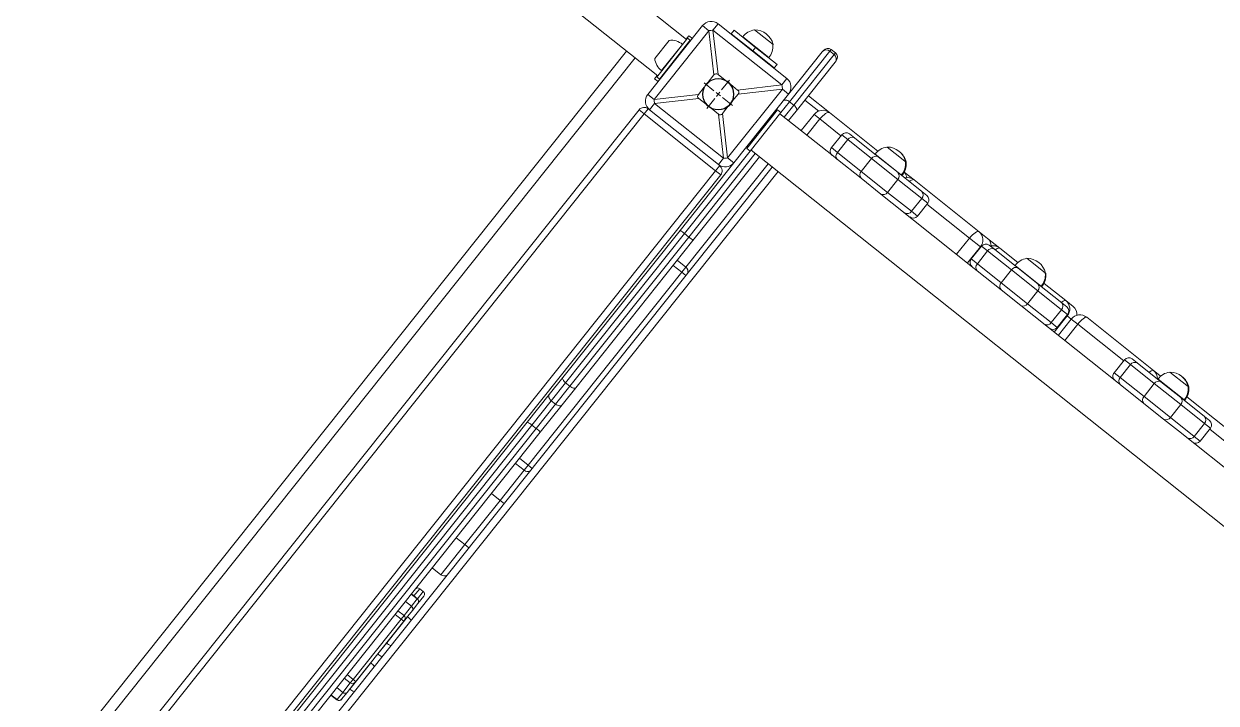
# Model space of a CAD drawing. Header units: millimetres. Extents: x -229914 to 856942, y -268655 to 87212.
# Drawn here: x -140151 to -139067, y 20802 to 21420 of the extents above; entities that cross this region are included whole.
import ezdxf

# ---------------------------------------------------------------- set-up
doc = ezdxf.new("R2010")
doc.units = ezdxf.units.MM

# ---------------------------------------------------------------- blocks, each defined once
blk = doc.blocks.new('SW_CENTERMARKSYMBOL_164')
at = {"color": 0, "linetype": 'Continuous', "lineweight": 0}
for p, q in [((0, 5), (0, 16.5)), ((-5, 0), (-16.5, 0)), ((0, 0), (-2.5, 0)), ((0, 0), (0, 2.5)), ((0, 0), (0, -2.5)), ((0, 0), (2.5, 0)), ((5, 0), (16.5, 0)), ((0, -5), (0, -16.5))]:
    blk.add_line(p, q, dxfattribs=at)
blk = doc.blocks.new('Т912NEW')
at = {"color": 7, "linetype": 'Continuous', "lineweight": 15}
for p, q in [((-89.3, -965.8), (-89.3, -964)), ((-79.3, -959), (-84.3, -959)), ((-84.3, -960.9), (-84.3, -1019.7)), ((-79.3, -960.9), (-84.3, -960.9)), ((-79.3, -1019.7), (-79.3, -960.9)), ((-74.3, -964), (-74.3, -965.8)), ((-89.3, -1014.8), (-89.3, -965.8)), ((-74.3, -965.8), (-74.3, -1022.6)), ((-150, -988.3), (-150, -988.6)), ((-128.5, -988.3), (-150, -988.3)), ((-128.5, -988.6), (-128.5, -988.3)), ((10.8, -996.7), (10.8, -996.9)), ((29.6, -996.7), (10.8, -996.7)), ((32.3, -996.7), (29.6, -996.7)), ((32.3, -996.9), (32.3, -996.7)), ((32.9, -996.7), (32.3, -996.7)), ((32.9, -996.9), (32.9, -996.7)), ((173.4, -996.7), (173.4, -996.9)), ((192.7, -996.7), (173.4, -996.7)), ((194.9, -996.7), (192.7, -996.7)), ((194.9, -996.9), (194.9, -996.7)), ((195.2, -996.7), (194.9, -996.7)), ((339.5, -996.7), (339.5, -996.9)), ((359.3, -996.7), (339.5, -996.7)), ((361, -996.7), (359.3, -996.7)), ((361, -996.9), (361, -996.7)), ((361.5, -996.7), (361, -996.7)), ((361.5, -996.9), (361.5, -996.7)), ((-179.3, -1004.8), (-179.3, -1012.2)), ((-179.3, -1004.8), (-99.3, -1004.8)), ((-164.3, -1004.3), (-164.3, -1000.3)), ((-164.3, -1000.3), (-139.3, -1000.3)), ((-139.3, -1004.3), (-164.3, -1004.3)), ((-164.3, -1004.3), (-164.3, -1004.8)), ((-154.4, -1000.1), (-154.4, -1000.3)), ((-124.1, -1000.1), (-154.4, -1000.1)), ((-139.3, -1004.3), (-139.3, -1000.3)), ((-139.3, -1000.3), (-114.3, -1000.3)), ((-114.3, -1004.3), (-139.3, -1004.3)), ((-124.1, -1000.3), (-124.1, -1000.1)), ((-114.3, -1000.3), (-114.3, -1004.3)), ((-114.3, -1004.3), (-114.3, -1004.8)), ((-99.3, -1012.2), (-99.3, -1004.8)), ((-74.3, -1004.8), (-49.6, -1004.8)), ((-49.6, -1004.8), (6.6, -1004.8)), ((37.1, -1004.8), (48.6, -1004.8)), ((48.6, -1004.8), (124.3, -1004.8)), ((124.3, -1004.8), (134, -1004.8)), ((134, -1004.8), (148.2, -1004.8)), ((148.2, -1004.8), (169.2, -1004.8)), ((199.7, -1004.8), (225, -1004.8)), ((225, -1004.8), (233.4, -1004.8)), ((249.3, -1004.8), (326.9, -1004.8)), ((326.9, -1004.8), (334.1, -1004.8)), ((334.1, -1004.8), (335.3, -1004.9)), ((365.7, -1004.8), (429.9, -1004.8)), ((-181.9, -1014.8), (-189.3, -1014.8)), ((-189.3, -1094.8), (-189.3, -1014.8)), ((-153.3, -1043.5), (-181.9, -1014.8)), ((-181.9, -1014.8), (-181.9, -1094.8)), ((-179.3, -1012.2), (-150.6, -1040.8)), ((-99.3, -1012.2), (-179.3, -1012.2)), ((-127.9, -1040.8), (-99.3, -1012.2)), ((-96.6, -1014.8), (-125.3, -1043.5)), ((-96.6, -1094.8), (-96.6, -1014.8)), ((-89.3, -1014.8), (-96.6, -1014.8)), ((-89.3, -1014.8), (-89.3, -1094.8)), ((-59.6, -1014.8), (-59.6, -1033.7)), ((-21.5, -1013.7), (-28.5, -1013.7)), ((-28.5, -1013.7), (-28.5, -1028.7)), ((-23.5, -1008.7), (-17.6, -1008.7)), ((6.2, -1013.7), (-21.5, -1013.7)), ((-21.5, -1013.7), (-21.5, -1028.7)), ((-17.6, -1008.7), (10, -1008.7)), ((36.8, -1013.7), (6.2, -1013.7)), ((6.2, -1013.7), (6.2, -1028.7)), ((6.3, -1008.5), (6.3, -1008.7)), ((33, -1008.5), (6.3, -1008.5)), ((10, -1008.7), (33, -1008.7)), ((36.7, -1008.5), (33, -1008.5)), ((33, -1008.7), (60.7, -1008.7)), ((36.7, -1008.7), (36.7, -1008.5)), ((37.4, -1008.5), (36.7, -1008.5)), ((36.8, -1013.7), (36.8, -1028.7)), ((64.5, -1013.7), (36.8, -1013.7)), ((37.3, -1008.7), (37.3, -1008.5)), ((60.7, -1008.7), (66.5, -1008.7)), ((64.5, -1013.7), (64.5, -1028.7)), ((71.5, -1013.7), (64.5, -1013.7)), ((71.5, -1013.7), (71.5, -1028.7)), ((121, -1014.8), (133.7, -1014.8)), ((141.2, -1013.7), (134.1, -1013.7)), ((134.1, -1013.7), (134.1, -1028.7)), ((139.1, -1008.7), (145, -1008.7)), ((168.8, -1013.7), (141.2, -1013.7)), ((141.2, -1013.7), (141.2, -1028.7)), ((145, -1008.7), (172.7, -1008.7)), ((168.8, -1013.7), (168.8, -1028.7)), ((199.5, -1013.7), (168.8, -1013.7)), ((169, -1008.5), (169, -1008.7)), ((196.3, -1008.5), (169, -1008.5)), ((172.7, -1008.7), (195.6, -1008.7)), ((195.6, -1008.7), (223.3, -1008.7)), ((199.3, -1008.5), (196.3, -1008.5)), ((199.3, -1008.7), (199.3, -1008.5)), ((199.9, -1008.5), (199.3, -1008.5)), ((199.5, -1013.7), (199.5, -1028.7)), ((227.1, -1013.7), (199.5, -1013.7)), ((199.9, -1008.7), (199.9, -1008.5)), ((223.3, -1008.7), (229.1, -1008.7)), ((227.1, -1013.7), (227.1, -1028.7)), ((234.1, -1013.7), (227.1, -1013.7)), ((234.1, -1013.7), (234.1, -1028.7)), ((239.3, -1014.8), (239.3, -1033.7)), ((307.3, -1013.7), (300.2, -1013.7)), ((300.2, -1013.7), (300.2, -1028.7)), ((305.2, -1008.7), (311.1, -1008.7)), ((334.9, -1013.7), (307.3, -1013.7)), ((307.3, -1013.7), (307.3, -1028.7)), ((311.1, -1008.7), (338.7, -1008.7)), ((334.9, -1013.7), (334.9, -1028.7)), ((365.6, -1013.7), (334.9, -1013.7)), ((335.1, -1008.5), (335.1, -1008.7)), ((363, -1008.5), (335.1, -1008.5)), ((338.7, -1008.7), (361.7, -1008.7)), ((361.7, -1008.7), (389.4, -1008.7)), ((365.4, -1008.5), (363, -1008.5)), ((365.4, -1008.7), (365.4, -1008.5)), ((366, -1008.5), (365.4, -1008.5)), ((365.6, -1013.7), (365.6, -1028.7)), ((393.2, -1013.7), (365.6, -1013.7)), ((366, -1008.7), (366, -1008.5)), ((389.4, -1008.7), (395.2, -1008.7)), ((393.2, -1013.7), (393.2, -1028.7)), ((400.2, -1013.7), (393.2, -1013.7)), ((400.2, -1013.7), (400.2, -1028.7)), ((-189.3, -1029.8), (-193.3, -1029.8)), ((-193.3, -1029.8), (-193.3, -1033.7)), ((-79.3, -1019.7), (-84.3, -1019.7)), ((-74.3, -1022.6), (-74.3, -1033.7)), ((-28.5, -1028.7), (-21.5, -1028.7)), ((-21.5, -1028.7), (6.2, -1028.7)), ((6.2, -1028.7), (36.8, -1028.7)), ((36.8, -1028.7), (64.5, -1028.7)), ((64.5, -1028.7), (71.5, -1028.7)), ((134.1, -1028.7), (141.2, -1028.7)), ((141.2, -1028.7), (168.8, -1028.7)), ((168.8, -1028.7), (199.5, -1028.7)), ((199.5, -1028.7), (227.1, -1028.7)), ((227.1, -1028.7), (234.1, -1028.7)), ((300.2, -1028.7), (307.3, -1028.7)), ((307.3, -1028.7), (334.9, -1028.7)), ((334.9, -1028.7), (365.6, -1028.7)), ((365.6, -1028.7), (393.2, -1028.7)), ((393.2, -1028.7), (400.2, -1028.7)), ((-192.8, -1033.7), (-1357.9, -1033.7)), ((-193, -1039.6), (-193, -1070)), ((-192.8, -1039.7), (-193, -1039.7)), ((-189.8, -1032.3), (-192.8, -1032.3)), ((-192.8, -1032.3), (-192.8, -1033.7)), ((-192.8, -1033.7), (-192.8, -1039.7)), ((-192.8, -1039.7), (-192.8, -1070)), ((-189.8, -1032.3), (-189.8, -1077.3)), ((-150.6, -1040.8), (-142.2, -1040.8)), ((-136.3, -1040.8), (-127.9, -1040.8)), ((-88.3, -1032.3), (-84.3, -1032.3)), ((-88.3, -1032.3), (-88.3, -1077.3)), ((-84.3, -1032.3), (-84.3, -1077.3)), ((-22.2, -1033.7), (-84.3, -1033.7)), ((-17.6, -1033.7), (-22.2, -1033.7)), ((10, -1033.7), (-17.6, -1033.7)), ((33, -1033.7), (10, -1033.7)), ((46.2, -1033.7), (33, -1033.7)), ((141.5, -1033.7), (46.2, -1033.7)), ((138.2, -1033.6), (138.2, -1033.7)), ((145, -1033.7), (141.5, -1033.7)), ((172.7, -1033.7), (145, -1033.7)), ((195.6, -1033.7), (172.7, -1033.7)), ((210.8, -1033.7), (195.6, -1033.7)), ((309.2, -1033.7), (210.8, -1033.7)), ((311.1, -1033.7), (309.2, -1033.7)), ((338.7, -1033.7), (311.1, -1033.7)), ((361.7, -1033.7), (338.7, -1033.7)), ((378.9, -1033.7), (361.7, -1033.7)), ((479.8, -1033.7), (378.9, -1033.7)), ((-204.8, -1044.3), (-204.8, -1065.3)), ((-153.3, -1043.5), (-153.3, -1051.9)), ((-125.3, -1043.5), (-125.3, -1051.9)), ((-153.3, -1057.7), (-153.3, -1066.2)), ((-125.3, -1057.7), (-125.3, -1066.2)), ((-193, -1070), (-192.8, -1070)), ((-192.8, -1070), (-192.8, -1076)), ((-181.9, -1094.8), (-153.3, -1066.2)), ((-150.6, -1068.8), (-179.3, -1097.5)), ((-142.2, -1068.8), (-150.6, -1068.8)), ((-127.9, -1068.8), (-136.3, -1068.8)), ((-99.3, -1097.5), (-127.9, -1068.8)), ((-125.3, -1066.2), (-96.6, -1094.8)), ((-2084.8, -1076), (-192.8, -1076)), ((-218.9, -1076), (-218.9, -1933.7)), ((-193.3, -1076), (-193.3, -1079.8)), ((-189.3, -1079.8), (-193.3, -1079.8)), ((-192.8, -1076), (-192.8, -1077.3)), ((-189.8, -1077.3), (-192.8, -1077.3)), ((-88.3, -1077.3), (-84.3, -1077.3)), ((-84.3, -1076), (1805.8, -1076)), ((-74.3, -1076), (-74.3, -1173.3)), ((-59.6, -1076), (-59.6, -1933.7)), ((-189.3, -1094.8), (-181.9, -1094.8)), ((-96.6, -1094.8), (-89.3, -1094.8)), ((-89.3, -1173.3), (-89.3, -1094.8)), ((-180.8, -1104.8), (-181.8, -1104.8)), ((-181.8, -1104.8), (-181.8, -1104.9)), ((-180.8, -1104.8), (-179.3, -1104.8)), ((-180.8, -1104.8), (-180.8, -1110.8)), ((-179.3, -1097.5), (-99.3, -1097.5)), ((-179.3, -1097.5), (-179.3, -1104.8)), ((-99.3, -1104.8), (-179.3, -1104.8)), ((-99.3, -1104.8), (-99.3, -1097.5)), ((-99.3, -1104.8), (-97.8, -1104.8)), ((-97.8, -1104.8), (-97.8, -1110.8)), ((-186.8, -1898.8), (-186.8, -1110.8)), ((-186.8, -1110.8), (-180.8, -1110.8)), ((-180.8, -1110.8), (-180.8, -1898.8)), ((-97.8, -1110.8), (-180.8, -1110.8)), ((-97.8, -1898.8), (-97.8, -1110.8)), ((-97.8, -1110.8), (-91.8, -1110.8)), ((-91.8, -1110.8), (-91.8, -1898.8)), ((-89.3, -1344.4), (-89.3, -1173.3)), ((-84.3, -1173.1), (-84.3, -1346.7)), ((-79.3, -1173.1), (-84.3, -1173.1)), ((-79.3, -1346.7), (-79.3, -1173.1)), ((-74.3, -1173.3), (-74.3, -1344.4)), ((-64.3, -1196.2), (-74.3, -1196.2)), ((-64.3, -1202.2), (-74.3, -1202.2)), ((-64.3, -1426.5), (-64.3, -1202.2)), ((-89.3, -1364.4), (-89.3, -1344.4)), ((-74.3, -1344.4), (-74.3, -1364.4)), ((-79.3, -1346.7), (-84.3, -1346.7)), ((-84.3, -1346.7), (-84.3, -1367.5)), ((-79.3, -1367.5), (-79.3, -1346.7)), ((-89.3, -1396.3), (-89.3, -1364.4)), ((-74.3, -1364.4), (-74.3, -1396.3)), ((-79.3, -1367.5), (-84.3, -1367.5)), ((-84.3, -1367.5), (-84.3, -1395.8)), ((-79.3, -1395.8), (-79.3, -1367.5)), ((-89.3, -1914.8), (-89.3, -1396.3)), ((-79.3, -1395.8), (-84.3, -1395.8)), ((-74.3, -1396.3), (-74.3, -1933.7)), ((-64.3, -1426.5), (-74.3, -1426.5)), ((-64.3, -1432.5), (-64.3, -1426.5)), ((-64.3, -1432.5), (-74.3, -1432.5)), ((-64.3, -1467.5), (-64.3, -1432.5)), ((-64.3, -1467.5), (-74.3, -1467.5)), ((-64.3, -1519), (-64.3, -1467.5)), ((-64.3, -1519), (-74.3, -1519)), ((-64.3, -1554), (-64.3, -1519)), ((-64.3, -1554), (-74.3, -1554)), ((-67.3, -1575.8), (-71.3, -1575.8)), ((-64.3, -1578.8), (-64.3, -1587.3)), ((-67.3, -1584.3), (-74.3, -1584.3)), ((-67.3, -1584.6), (-74.3, -1584.6)), ((-67.3, -1593), (-74.3, -1593)), ((-67.3, -1593), (-67.3, -1584.6)), ((-64.3, -1587.3), (-64.3, -1587.5)), ((-64.3, -1587.5), (-64.3, -1595.5)), ((-67.3, -1603.9), (-74.3, -1603.9)), ((-64.3, -1595.5), (-64.3, -1606.9)), ((-64.1, -1602.9), (-64.3, -1602.9)), ((-64.1, -1633.2), (-64.1, -1602.8)), ((-67.3, -1608.1), (-74.3, -1608.1)), ((-67.3, -1608.1), (-64.3, -1608.1)), ((-67.3, -1678.2), (-67.3, -1608.1)), ((-64.3, -1606.9), (-64.3, -1608.1)), ((-64.3, -1608.1), (-64.3, -1678.2)), ((-64.3, -1633.2), (-64.1, -1633.2)), ((-64.1, -1646), (-64.1, -1633.2)), ((-64.3, -1645.9), (-64.1, -1645.9)), ((-64.1, -1656.5), (-64.3, -1656.5)), ((-64.1, -1686.8), (-64.1, -1656.5)), ((-67.3, -1678.2), (-74.3, -1678.2)), ((-67.3, -1678.2), (-64.3, -1678.2)), ((-64.3, -1678.2), (-64.3, -1679.3)), ((-64.3, -1679.3), (-64.3, -1690.8)), ((-74.3, -1682.3), (-67.3, -1682.3)), ((-64.3, -1686.8), (-64.1, -1686.8)), ((-64.3, -1690.8), (-64.3, -1698.7)), ((-67.3, -1693.2), (-74.3, -1693.2)), ((-67.3, -1701.7), (-74.3, -1701.7)), ((-74.3, -1701.9), (-67.3, -1701.9)), ((-67.3, -1701.7), (-67.3, -1693.2)), ((-64.3, -1698.7), (-64.3, -1698.9))]:
    blk.add_line(p, q, dxfattribs=at)
at = {"color": 8, "linetype": 'Continuous', "lineweight": 15}
for p, q in [((-84.3, -959), (-84.3, -960.9)), ((-79.3, -960.9), (-79.3, -959)), ((-58.3, -1009.8), (-74.3, -1009.8)), ((-59.6, -1014.8), (-52.9, -1014.8)), ((-52.9, -1014.8), (-52.9, -1033.7)), ((-28.5, -1014.8), (-52.9, -1014.8)), ((121, -1014.8), (71.5, -1014.8)), ((121, -1033.7), (121, -1014.8)), ((133.7, -1014.8), (133.7, -1033.7)), ((134.1, -1014.8), (133.7, -1014.8)), ((234.1, -1014.8), (234.6, -1014.8)), ((234.6, -1014.8), (234.6, -1033.7)), ((239.3, -1014.8), (234.6, -1014.8)), ((239.3, -1014.8), (246.9, -1014.8)), ((246.9, -1014.8), (246.9, -1033.7)), ((300.2, -1014.8), (246.9, -1014.8)), ((427.9, -1014.8), (400.2, -1014.8)), ((-84.3, -1019.7), (-84.3, -1032.3)), ((-79.3, -1033.7), (-79.3, -1019.7)), ((-189.3, -1053.8), (-189.8, -1053.8)), ((-189.3, -1055.8), (-189.8, -1055.8)), ((-228.9, -1933.7), (-228.9, -1076)), ((-84.3, -1077.3), (-84.3, -1173.1)), ((-79.3, -1173.1), (-79.3, -1076)), ((-64.3, -1196.2), (-64.3, -1076)), ((-52.9, -1076), (-52.9, -1933.7)), ((-64.3, -1202.2), (-64.3, -1196.2)), ((-64.3, -1202.2), (-59.6, -1202.2)), ((-84.3, -1395.8), (-84.3, -1932.3)), ((-79.3, -1933.7), (-79.3, -1395.8)), ((-64.3, -1426.5), (-59.6, -1426.5)), ((-64.3, -1467.5), (-59.6, -1467.5)), ((-64.3, -1519), (-59.6, -1519)), ((-71.3, -1575.8), (-71.3, -1584.3)), ((-67.3, -1584.3), (-67.3, -1575.8)), ((-67.3, -1584.6), (-67.3, -1584.3)), ((-67.3, -1603.9), (-67.3, -1593)), ((-67.3, -1608.1), (-67.3, -1603.9)), ((-67.3, -1682.3), (-67.3, -1678.2)), ((-67.3, -1693.2), (-67.3, -1682.3)), ((-67.3, -1701.9), (-67.3, -1701.7))]:
    blk.add_line(p, q, dxfattribs=at)
at = {"color": 7, "linetype": 'Continuous', "lineweight": 15, "flags": 128}
for points in [[(-49.6, -1004.8), (-50.3, -1005), (-50.9, -1005.6), (-51.4, -1006.5), (-51.9, -1007.8), (-52.3, -1009.3), (-52.6, -1011), (-52.8, -1012.9), (-52.9, -1014.8)], [(121, -1014.8), (121.1, -1012.9), (121.3, -1011), (121.6, -1009.3), (122, -1007.8), (122.5, -1006.5), (123, -1005.6), (123.6, -1005), (124.3, -1004.8)], [(249.3, -1004.8), (248.8, -1005), (248.3, -1005.6), (247.9, -1006.5), (247.6, -1007.8), (247.3, -1009.3), (247, -1011), (246.9, -1012.9), (246.9, -1014.8)], [(-89.3, -1022.6), (-89.2, -1022), (-88.9, -1021.5), (-88.4, -1021), (-87.8, -1020.5), (-87, -1020.2), (-86.2, -1019.9), (-85.2, -1019.7), (-84.3, -1019.7)], [(-79.3, -1019.7), (-78.3, -1019.7), (-77.3, -1019.9), (-76.5, -1020.2), (-75.7, -1020.5), (-75.1, -1021), (-74.6, -1021.5), (-74.3, -1022), (-74.3, -1022.6)], [(-89.3, -1344.4), (-89.2, -1344.8), (-88.9, -1345.2), (-88.4, -1345.6), (-87.8, -1346), (-87, -1346.3), (-86.2, -1346.5), (-85.2, -1346.6), (-84.3, -1346.7)], [(-79.3, -1346.7), (-78.3, -1346.6), (-77.3, -1346.5), (-76.5, -1346.3), (-75.7, -1346), (-75.1, -1345.6), (-74.6, -1345.2), (-74.3, -1344.8), (-74.3, -1344.4)], [(-89.3, -1364.4), (-89.2, -1365), (-88.9, -1365.6), (-88.4, -1366.1), (-87.8, -1366.6), (-87, -1367), (-86.2, -1367.2), (-85.2, -1367.4), (-84.3, -1367.5)], [(-79.3, -1367.5), (-78.3, -1367.4), (-77.3, -1367.2), (-76.5, -1367), (-75.7, -1366.6), (-75.1, -1366.1), (-74.6, -1365.6), (-74.3, -1365), (-74.3, -1364.4)]]:
    blk.add_lwpolyline(points, dxfattribs=at)
at = {"color": 8, "linetype": 'Continuous', "lineweight": 15, "flags": 128}
for points in [[(48.6, -1004.8), (48, -1005), (47.3, -1005.6), (46.8, -1006.5), (46.3, -1007.8), (46, -1008.7)], [(148.2, -1004.8), (147.7, -1005), (147.2, -1005.6), (146.7, -1006.5), (146.2, -1007.8), (146, -1008.7)], [(222.8, -1008.7), (223, -1007.8), (223.4, -1006.5), (223.9, -1005.6), (224.4, -1005), (225, -1004.8)], [(325, -1008.7), (325.2, -1007.8), (325.6, -1006.5), (326, -1005.6), (326.5, -1005), (326.9, -1004.8)]]:
    blk.add_lwpolyline(points, dxfattribs=at)
at = {"color": 7, "linetype": 'Continuous', "lineweight": 15}
for radius in [14.3, 14]:
    blk.add_circle((-139.3, -1054.8), radius, dxfattribs=at)
for centre, radius, start, end in [((-84.3, -964), 5, 90, 180), ((-84.3, -965.8), 4.95, 89.449, 179.4371), ((-79.3, -964), 5, 0, 90), ((-79.2, -965.8), 4.95, 0.5629, 90.5564), ((-139.3, -1002.1), 17.5, 52.1, 127.9), ((-139.2, -999.3), 15.2, 134.9558, 183.0153), ((-139.3, -999.3), 15.2, 356.9847, 45.0442), ((21.5, -1007.7), 15.2, 134.9558, 183.0153), ((21.5, -1010.5), 17.5, 52.1, 127.9), ((22.2, -1010.5), 17.5, 52.1, 91.074), ((21.5, -1007.7), 15.2, 356.9847, 45.0442), ((22.2, -1007.7), 15.2, 356.9847, 45.0442), ((184.1, -1007.7), 15.2, 134.9558, 183.0153), ((184.1, -1010.5), 17.5, 52.1, 127.9), ((184.1, -1007.7), 15.2, 356.9847, 45.0442), ((184.7, -1007.7), 15.2, 356.9847, 46.3264), ((350.2, -1007.7), 15.2, 134.9558, 183.0153), ((350.2, -1010.5), 17.5, 52.1, 127.9), ((350.8, -1010.5), 17.5, 52.1, 90.8868), ((350.2, -1007.7), 15.2, 356.9847, 45.0442), ((350.8, -1007.7), 15.2, 356.9847, 45.0442), ((-179.3, -1014.8), 10, 90, 180), ((-99.3, -1014.8), 10, 0, 90), ((-49.6, -1014.8), 10, 90, 180), ((35.7, -1014.1), 9.23, 46.9878, 81.189), ((48.6, -1014.8), 10, 90, 142.0481), ((124, -1014.6), 9.74, 358.4536, 88.3644), ((133.9, -1014.1), 9.28, 41.0416, 89.5383), ((148.2, -1014.8), 10, 90, 142.0481), ((224.8, -1014.6), 9.8, 358.8329, 88.7872), ((233.4, -1014.3), 9.5, 34.6551, 89.5866), ((249.3, -1014.8), 10, 90, 180), ((-144.4, -1049.7), 51.3, 132.8833, 137.1154), ((-134.1, -1049.7), 51.3, 42.8846, 47.1167), ((-23.5, -1013.7), 5, 90, 180), ((-17, -1013.2), 4.53, 98.552, 186.5444), ((10.7, -1013.2), 4.53, 98.547, 186.5425), ((32.3, -1013.2), 4.53, 353.4519, 81.4518), ((60, -1013.2), 4.53, 353.4644, 81.4462), ((66.5, -1013.7), 5, 0, 90), ((139.1, -1013.7), 5, 90, 180), ((145.7, -1013.2), 4.53, 98.552, 186.5444), ((173.3, -1013.2), 4.53, 98.547, 186.5425), ((195, -1013.2), 4.53, 353.4519, 81.4518), ((222.6, -1013.2), 4.53, 353.4644, 81.4462), ((229.1, -1013.7), 5, 0, 90), ((305.2, -1013.7), 5, 90, 180), ((311.8, -1013.2), 4.53, 98.5482, 186.5481), ((339.4, -1013.2), 4.53, 98.552, 186.5444), ((361.1, -1013.2), 4.53, 353.4609, 81.4496), ((388.7, -1013.2), 4.53, 353.4581, 81.449), ((395.2, -1013.7), 5, 0, 90), ((-23.5, -1028.7), 5, 180, 270), ((-17, -1029.2), 4.53, 173.456, 261.4477), ((10.7, -1029.2), 4.53, 173.4579, 261.4527), ((32.3, -1029.2), 4.53, 278.5486, 6.5478), ((60, -1029.2), 4.53, 278.5542, 6.5353), ((66.5, -1028.7), 5, 270, 0), ((139.1, -1028.7), 5, 180, 270), ((145.7, -1029.2), 4.53, 173.456, 261.4477), ((173.3, -1029.2), 4.53, 173.4579, 261.4527), ((195, -1029.2), 4.53, 278.5486, 6.5478), ((222.6, -1029.2), 4.53, 278.5542, 6.5353), ((229.1, -1028.7), 5, 270, 0), ((305.2, -1028.7), 5, 180, 270), ((311.8, -1029.2), 4.53, 173.4522, 261.4514), ((339.4, -1029.2), 4.53, 173.456, 261.4477), ((361.1, -1029.2), 4.53, 278.5508, 6.5387), ((388.7, -1029.2), 4.53, 278.5514, 6.5415), ((395.2, -1028.7), 5, 270, 0), ((-193.8, -1054.8), 15.2, 86.9847, 136.3264), ((-193.8, -1054.8), 15.2, 223.6736, 273.0153), ((-179.3, -1094.8), 10, 180, 270), ((-144.4, -1060), 51.2, 222.8842, 227.1171), ((-134.1, -1060), 51.2, 312.8829, 317.1158), ((-99.3, -1094.8), 10, 270, 0), ((-180.8, -1110.8), 6, 90, 180), ((-97.8, -1110.8), 6, 360, 90), ((-85.5, -1204.4), 31.4, 87.7235, 96.8608), ((-78, -1204.4), 31.4, 83.1392, 92.2768), ((-64.3, -1201.2), 5, 22.4739, 90), ((-85.5, -1410.5), 14.7, 85.1663, 104.7967), ((-78, -1410.5), 14.7, 75.2035, 94.8345), ((-64.3, -1427.5), 5, 270, 337.5261), ((-64.3, -1549), 5, 270, 337.5261), ((-71.3, -1578.8), 3, 90, 180), ((-67.3, -1578.8), 3, 0, 90), ((-67.3, -1587.3), 3, 0, 90), ((-67.2, -1587.5), 2.99, 0.0983, 90.1242), ((-67, -1595.8), 2.76, 6.5911, 95.3626), ((-67.3, -1606.9), 3, 0, 90), ((-63.3, -1618), 15.2, 76.2288, 93.0153), ((-63.3, -1618), 15.2, 266.9847, 283.7712), ((-63.3, -1630.8), 15.2, 266.9847, 283.7712), ((-63.3, -1671.6), 15.2, 76.2288, 93.0153), ((-67.3, -1679.3), 3, 270, 0), ((-67, -1690.5), 2.76, 264.6374, 353.4089), ((-63.3, -1671.6), 15.2, 266.9847, 283.7712), ((-67.2, -1698.7), 2.99, 269.8756, 359.902), ((-67.3, -1698.9), 3, 270, 0)]:
    blk.add_arc(centre, radius, start, end, dxfattribs=at)
at = {"color": 8, "linetype": 'Continuous', "lineweight": 15}
blk.add_arc((326.9, -1014.4), 9.61, 36.8393, 89.7621, dxfattribs=at)
at = {"color": 7, "linetype": 'Continuous', "lineweight": 15}
for centre, major_axis, start_param, end_param in [((-115.9, -1078.2), (36.7, -36.7), 2.951191, 3.331994), ((-162.6, -1078.2), (36.7, 36.7), 6.092784, 6.473587), ((-115.9, -1031.5), (-36.7, -36.7), 6.092784, 6.473587), ((-162.6, -1031.5), (-36.7, 36.7), 2.951191, 3.331994)]:
    blk.add_ellipse(centre, major_axis=major_axis, ratio=0.192736, start_param=start_param, end_param=end_param, dxfattribs=at)
at = {"color": 7, "linetype": 'Continuous', "lineweight": 0}
blk.add_blockref('SW_CENTERMARKSYMBOL_164', (-139.3, -1054.8), dxfattribs=at)

msp = doc.modelspace()

# ---------------------------------------------------------------- block references
at = {"rotation": 321.4676820499667}
msp.add_blockref('Т912NEW', (-138753.82306, 22094.20638), dxfattribs=at)

doc.saveas('drawing.dxf')
